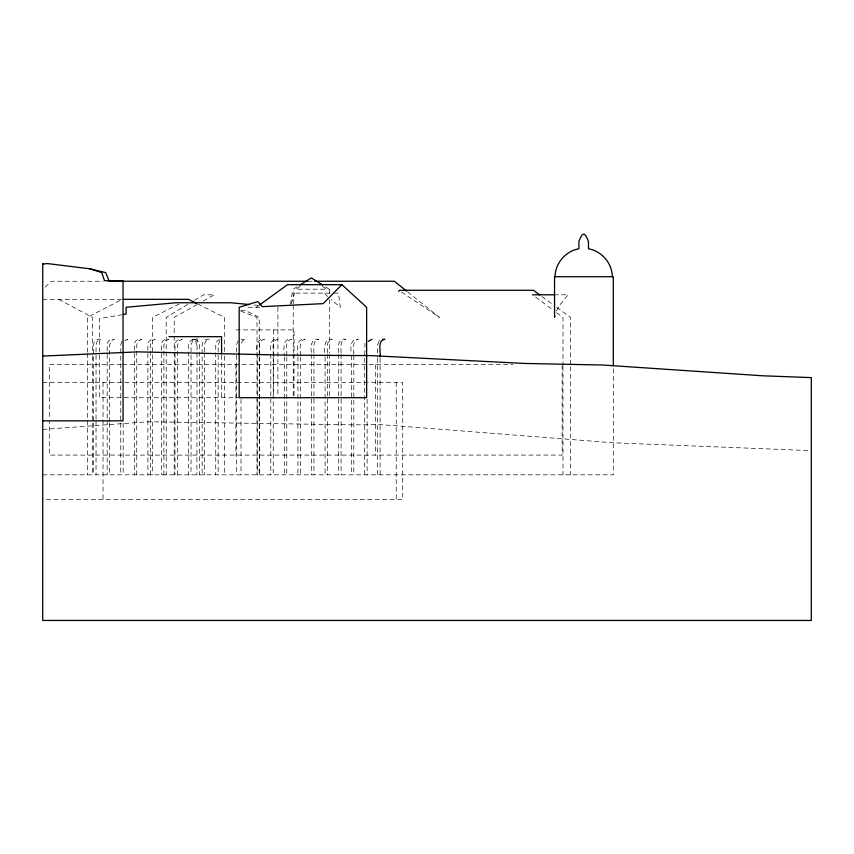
<?xml version="1.0" encoding="UTF-8"?>
<svg xmlns="http://www.w3.org/2000/svg" width="854" height="854" viewBox="0 0 854 854"><rect width="100%" height="100%" fill="white"/><g stroke="black" fill="none" stroke-linecap="round" stroke-linejoin="round"><path stroke-width="0.64" stroke-dasharray="4.27 3.2" d="M290.595 304.216L292.153 293.114L331.501 293.114M364.989 343.03L364.701 356.887M291.395 303.682L294.534 293.114M241.319 343.03L242.749 340.639L245.845 339.316L241.255 339.316M556.317 310.984L560.779 303.693L568.177 294.801L556.285 294.801M121.866 341.333L120.756 344.963L120.756 421.823M378.792 341.333L377.671 344.963L377.671 356.887M329.345 289.314L324.894 286.378M219.873 340.639L218.165 344.963L218.165 474.835M238.191 340.639L236.483 344.963L236.483 474.835M45.241 287.2L51.176 281.244L103.056 281.244M124.887 340.639L127.951 339.316L124.695 339.401M379.379 340.639L380.062 340.073M256.413 307.28L258.548 305.721M293.242 303.757L293.242 289.207L297.768 286.378M300.234 286.432L295.804 289.207L326.858 289.207L322.417 286.432M187.731 304.398L166.199 317.41L166.199 350.759M194.531 300.288L203.604 294.801L214.386 294.801L202.9 301.259M197.167 304.494L174.205 317.41L174.205 334.757M179.201 303.992L152.503 317.41L152.503 474.835M219.681 339.401L216.852 341.333L215.742 344.963L215.742 474.835M122.303 314.71L99.48 318.585L99.48 397.708L238.426 397.708M193.367 339.316L189.716 341.333L188.606 344.963L188.606 474.835M42.7 429.423L148.03 421.769L355.221 424.854L380.414 424.587L612.809 442.756L808.631 450.549M307.899 281.244L313.226 281.244M333.957 293.114L338.494 293.114L340.298 307.28L331.138 299.498M42.7 299.327L122.261 299.327L87.321 317.41L87.321 352.094M248.023 307.28L259.712 307.28M240.817 310.632L245.706 310.632L259.232 317.41L259.232 474.835M235.96 329.89L294.043 329.89L294.043 396.373M121.279 364.658L49.297 364.658L49.297 419.186M122.549 364.658L512.88 364.658M42.7 382.443L402.714 382.443L402.714 499.579L42.7 499.579M42.7 474.835L613.3 474.835L613.321 367.135M254.375 305.017L258.292 305.401M194.691 339.316L197.754 340.639L199.462 344.963L199.462 474.835M240.753 311.08L257.011 317.41L257.011 474.835M197.786 303.992L224.495 317.41L224.495 354.762M58.691 299.327L92.499 317.41L92.499 354.762M401.604 292.079L439.49 317.41L407.689 291.929M541.884 296.487L552.463 304.237M556.691 307.333L570.429 317.41L570.429 365.437M535.65 297.139L552.485 309.618M556.691 312.735L562.999 317.41L562.999 365.437M327.648 296.466L324.114 293.114M196.9 344.963L195.182 340.639L192.086 339.316L195.801 339.316L192.726 340.639L191.029 344.963L191.029 474.835M570.429 366.772L570.429 474.835M562.999 366.772L562.999 474.835M562.156 364.658L562.156 455.086L49.297 455.086L49.297 420.51M396.224 382.443L396.224 499.579M380.094 358.221L380.094 474.835M377.671 358.221L377.671 474.835M375.557 364.658L375.557 455.086M367.124 399.298L367.124 474.835M364.701 358.221L364.701 474.835M353.812 354.239C354.068 349.905 351.667 340.116 358.584 339.316C350.151 337.533 350.353 349.158 351.389 354.239M353.812 355.563L353.812 474.835M351.389 355.563L351.389 474.835M341.077 352.916C341.024 348.795 339.444 339.924 345.849 339.316C338.077 337.554 337.415 347.898 338.654 352.916M341.077 354.239L341.077 474.835M338.654 354.239L338.654 474.835M329.409 289.207L329.409 294.502M329.409 299.786L329.409 352.713M329.409 354.036L329.409 396.384M327.509 352.916C327.456 348.795 325.876 339.924 332.281 339.316C323.196 337.554 324.317 350.407 325.086 355.563M327.509 354.239L327.509 474.835M325.086 356.887L325.086 474.835M313.941 352.916C313.888 348.795 312.308 339.924 318.702 339.316C310.941 337.554 310.269 347.898 311.507 352.916M313.941 354.239L313.941 474.835M311.507 354.239L311.507 474.835M300.362 355.563C300.939 351.005 297.715 340.33 305.134 339.316C296.06 337.554 297.181 350.407 297.939 355.563M300.362 356.887L300.362 474.835M297.939 356.887L297.939 474.835M293.242 305.081L293.242 352.713M293.242 354.036L293.242 396.384M286.795 355.563C287.371 351.005 284.147 340.33 291.566 339.316C282.493 337.554 283.603 350.407 284.371 355.563M286.795 356.887L286.795 474.835M284.371 356.887L284.371 474.835M277.902 307.28L277.902 396.373M273.707 329.89L273.707 397.708M273.227 355.563C273.803 351.005 270.579 340.33 277.998 339.316C270.227 337.554 269.565 347.898 270.803 352.916M273.227 356.887L273.227 474.835M270.803 354.239L270.803 474.835M259.659 355.563C260.235 351.005 257.011 340.33 264.43 339.316C256.659 337.554 255.997 347.898 257.235 352.916M259.659 356.887L259.659 474.835M257.235 354.239L257.235 474.835M241.031 399.298L241.031 474.835M235.896 364.658L235.896 455.086M224.495 356.097L224.495 474.835M221.57 355.243L221.57 397.708M204.597 351.592C204.287 347.653 203.519 339.753 209.369 339.316C205.718 338.333 201.95 341.162 202.174 344.963L202.174 474.835M204.597 352.916L204.597 474.835M197.06 337.992L196.9 474.835M177.461 474.835L177.461 344.963L179.159 340.639L182.222 339.316C178.582 338.333 174.814 341.162 175.027 344.963L175.027 474.835M174.205 336.092L174.205 350.759M174.205 352.094L174.205 474.835M166.199 352.094L166.199 474.835M163.883 474.835L163.883 344.963L165.591 340.639L168.654 339.316C165.014 338.333 161.246 341.162 161.459 344.963L161.459 474.835M150.315 474.835L150.315 344.963L152.023 340.639L155.086 339.316C151.446 338.333 147.678 341.162 147.891 344.963L147.891 474.835M136.747 474.835L136.747 344.963L137.868 341.333L141.518 339.316C137.878 338.333 134.11 341.162 134.324 344.963L134.324 474.835M123.179 423.157L123.179 474.835M120.756 423.157L120.756 474.835M109.611 421.823L109.611 344.963L111.308 340.639L114.383 339.316C110.732 338.333 106.963 341.162 107.188 344.963L107.188 419.175M109.611 423.157L109.611 474.835M107.188 420.499L107.188 474.835M103.035 382.443L103.035 499.579M96.043 419.175L96.043 344.963L97.153 341.333L100.815 339.316C97.164 338.333 93.396 341.162 93.62 344.963L93.62 421.823M96.043 420.499L96.043 474.835M93.62 423.157L93.62 474.835M92.499 356.097L92.499 474.835M87.321 353.428L87.321 474.835"/><path stroke-width="1.28" d="M555.047 276.739C555.143 263.342 565.722 250.991 578.916 248.781L578.916 241.415C582.706 231.637 584.67 231.637 588.459 241.415L588.459 248.781C601.654 250.991 612.233 263.342 612.329 276.739M554.705 315.585L554.545 317.197L554.545 276.717L613.3 276.717L613.321 365.811M368.245 341.333L371.896 339.316M398.615 291.353L399.565 290.285L533.43 290.285L539.771 294.929M341.91 284.67L323.122 303.64L262.253 306.661L257.801 301.579L239.184 307.28L239.184 397.708L366.633 397.708L366.633 307.28L341.91 284.67L287.478 284.67L259.627 304.942M300.021 284.969L311.326 277.902L322.631 284.969M123.574 314.496L126.104 314.058L126.104 307.28L175.732 302.764L230.868 302.764L249.144 304.515M42.753 264.11L47.301 263.555L89.894 268.807L105.704 272.597L109.045 280.688M42.7 356.086L137.846 351.869L287.755 355.168L370.241 355.595L525.125 363.462L602.625 365.01L762.494 375.781L811.3 377.607L811.3 620.452L42.7 620.452L42.753 263.555M108.373 281.244L307.899 281.244M314.55 281.244L394.356 281.244L406.664 291.107M532.501 294.801L554.961 294.801M123.456 299.327L188.499 299.327L196.623 303.405M168.943 336.668L221.57 336.668L221.57 353.919M382.443 339.316L384.866 339.316C376.977 340.565 381.001 352.072 380.094 356.887M42.753 420.851L123.04 420.851L123.04 280.688L104.519 280.688L101.733 272.597L89.894 268.807"/></g></svg>
